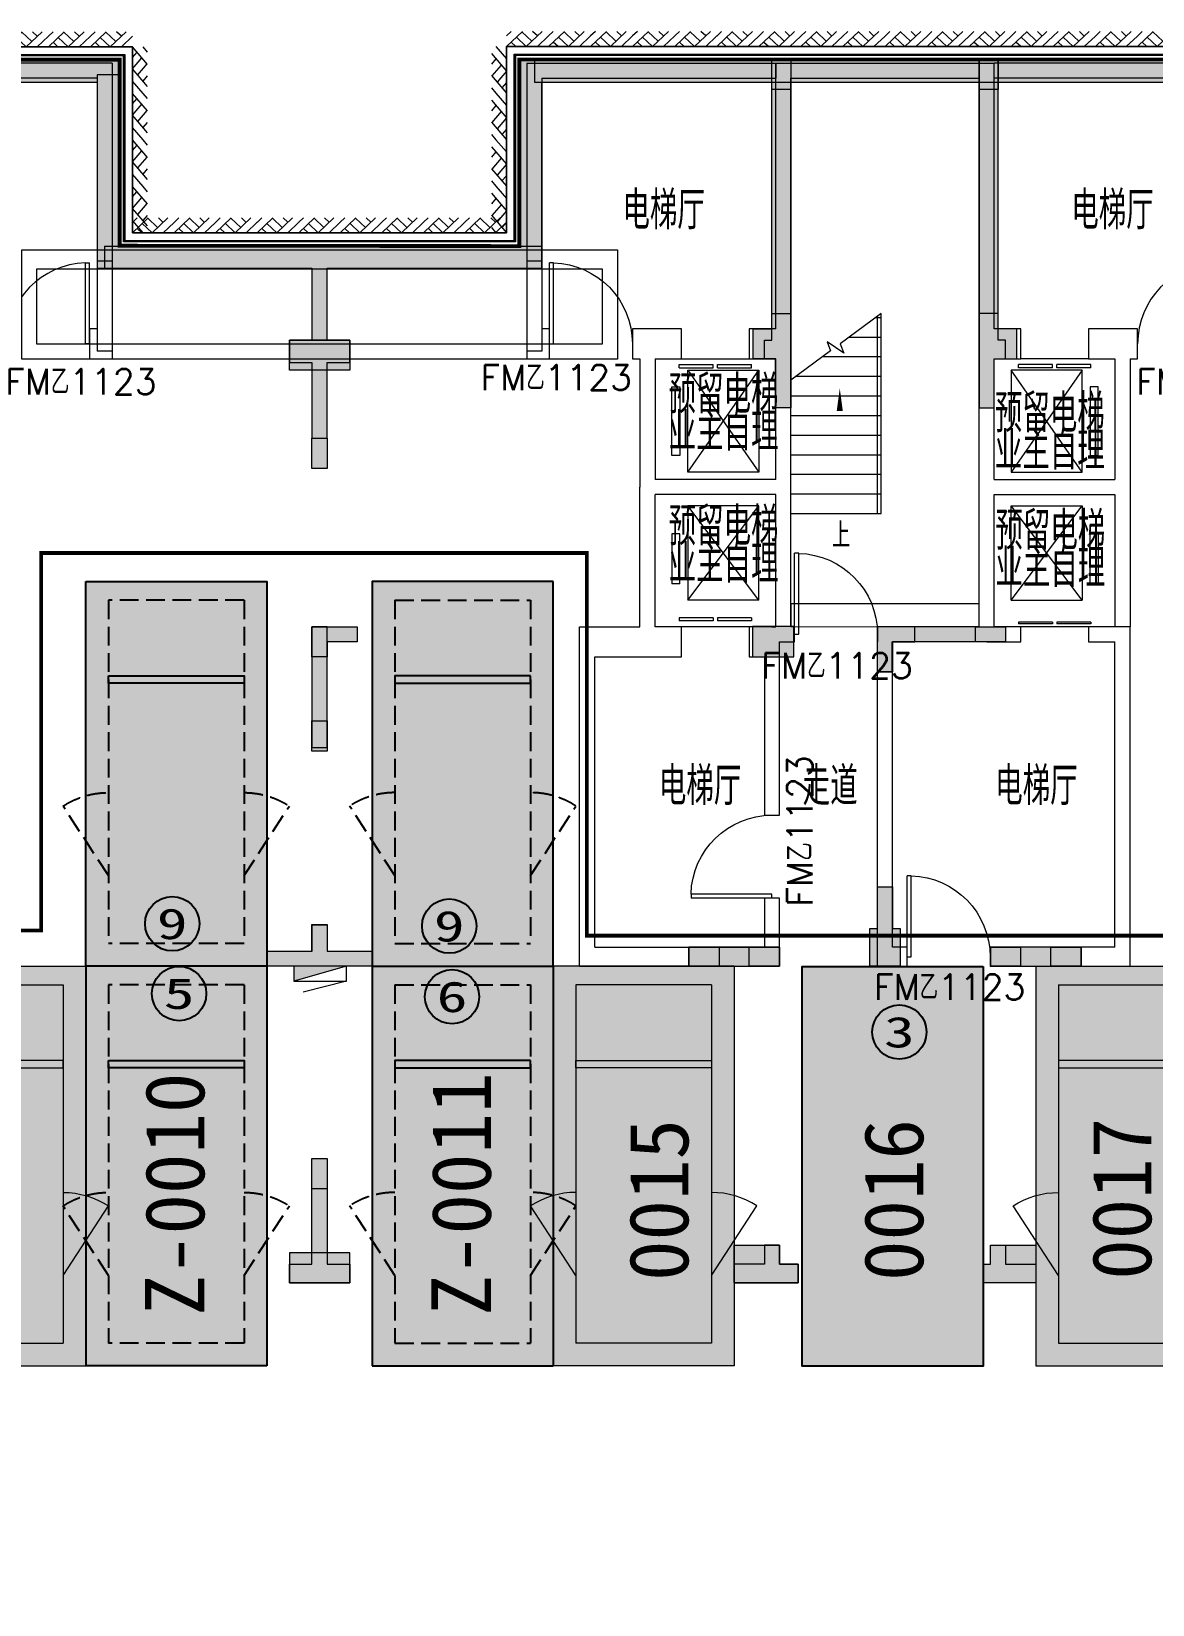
# Model space of a CAD drawing. Extents: x -264757 to 86229, y 4049843 to 4347093.
# Drawn here: x -22309 to -7440, y 4298849 to 4319703 of the extents above; entities that cross this region are included whole.
import ezdxf
from ezdxf.enums import TextEntityAlignment as Align

# ---------------------------------------------------------------- set-up
doc = ezdxf.new("R2010")
doc.units = 0
doc.header["$LTSCALE"] = 1000
doc.header["$MEASUREMENT"] = 0
doc.linetypes.add('AX-01DK-PB01$1$A-001-车位参照B1$0$A-001-车位参照B1$0$A-001-车位参照B1$0$A-H4-001-基本图形$0$A-001-车位B1$0$DASH', pattern=[0.35, 0.25, -0.1])
doc.linetypes.add('DASH', pattern=[0.35, 0.25, -0.1])
doc.layers.add('AX-01DK-PB01$0$AX-001DK-01-PB01-02$0$A-3-WinF(Text)', color=8, linetype='Continuous', plot=False)
for name, color, linetype in [('不利因素1-紧邻消火栓', 7, 'Continuous'), ('不利因素3-紧邻房间出入口', 7, 'Continuous'), ('不利因素5-单面靠墙', 7, 'Continuous'), ('不利因素6-双面靠墙', 7, 'Continuous'), ('不可售车位', 255, 'Continuous'), ('子母车位', 7, 'Continuous'), ('普通车位', 7, 'Continuous')]:
    doc.layers.add(name, color=color, linetype=linetype)
doc.layers.add('无关图层', color=8, linetype='Continuous', lineweight=0)
doc.layers.add('车位归属楼栋范围线', color=7, linetype='Continuous', true_color=0x19e6c7)
doc.styles.add('AX-01DK-PB01$0$AX-001DK-01-PB01-02$0$_TCH_WINDOW', font='SIMPLEX', dxfattribs={"bigfont": 'GBCBIG'})
doc.styles.add('AX-01DK-PB01$0$AX-001DK-01-PP01$0$AX-001DK-01-PP01$0$_TCH_DIM', font='SIMPLEX', dxfattribs={"bigfont": 'GBCBIG'})
doc.styles.add('AX-01DK-PB01$0$Standard', font='gbenor.shx', dxfattribs={"bigfont": 'gbcbig.shx'})
doc.styles.add('AX-ACK-BIANH1$0$黑体', font='simhei.ttf')
doc.styles.add('SX-ACK-PB01-WNC-ALL$0$黑体', font='simhei.ttf')
doc.styles.add('黑体', font='simhei.ttf')

# ---------------------------------------------------------------- blocks, each defined once
blk = doc.blocks.new('A$C7e5eb487')
at = {"layer": '普通车位', "true_color": 0xf18f8e}
h = blk.add_hatch(color=11, dxfattribs=at)
h.dxf.hatch_style = 1
h.paths.add_polyline_path([(2400, 0), (2400, -5300), (0, -5300), (0, 0)])
blk = doc.blocks.new('普通车位')
at = {"layer": '无关图层'}
for p, q in [((-2.253, 3.186), (0.077, 3.764)), ((1.352, -1.38), (0.077, 3.764)), ((-1.889, 2.967), (-0.142, 3.4)), ((1.001, -1.21), (-0.142, 3.4)), ((-0.977, -1.958), (-2.253, 3.186)), ((-0.746, -1.643), (-1.889, 2.967)), ((-0.746, -1.643), (1.001, -1.21)), ((-0.977, -1.958), (1.352, -1.38))]:
    blk.add_line(p, q, dxfattribs=at)
for points in [[(0.074, 2.527), (0.879, 1.777)], [(-1.673, 2.094), (-2.033, 1.054)]]:
    blk.add_lwpolyline(points, dxfattribs=at)
blk.add_lwpolyline([(0.76, -0.239), (-0.987, -0.673), (-1.011, -0.575), (0.736, -0.142)], close=True, dxfattribs=at)
for centre, start, end in [((0.074, 2.527), 283.9287, 316.9845), ((-1.673, 2.094), 250.873, 283.9287)]:
    blk.add_arc(centre, 1.1, start, end, dxfattribs=at)
at = {"layer": '普通车位', "xscale": -0.0009999999999999812, "yscale": 0.0009999999999999812, "zscale": 0.0009999999999999812, "rotation": 13.92873520577783}
blk.add_blockref('A$C7e5eb487', (0.077, 3.764), dxfattribs=at)
blk = doc.blocks.new('A$C741380cb')
at = {"layer": '子母车位', "true_color": 0x0617f9}
h = blk.add_hatch(color=5, dxfattribs=at)
h.dxf.hatch_style = 1
h.paths.add_polyline_path([(2400, 0), (2400, -10400), (0, -10400), (0, 0)])
blk = doc.blocks.new('子母车位1')
at = {"layer": '子母车位', "color": 8, "linetype": 'AX-01DK-PB01$1$A-001-车位参照B1$0$A-001-车位参照B1$0$A-001-车位参照B1$0$A-H4-001-基本图形$0$A-001-车位B1$0$DASH'}
for p, q in [((330318, -478521), (332118, -478521)), ((330318, -478521), (330318, -483071, 0)), ((332118, -478521), (332118, -483071, 0)), ((330318, -483071, 0), (332118, -483071, 0)), ((330318, -483621, 0), (332118, -483621, 0)), ((330318, -483621, 0), (330318, -488371)), ((332118, -483621, 0), (332118, -488371)), ((330318, -488371), (332118, -488371))]:
    blk.add_line(p, q, dxfattribs=at)
at = {"layer": '子母车位', "color": 83}
for p, q in [((330018, -483371, 0), (330018, -488671)), ((330018, -483371, 0), (332418, -483371, 0)), ((332418, -483371, 0), (332418, -488671)), ((330018, -488671), (332418, -488671))]:
    blk.add_line(p, q, dxfattribs=at)
blk.add_lwpolyline([(332418, -478271), (330018, -478271), (330018, -483371), (332418, -483371)], close=True, dxfattribs=at)
at = {"layer": '子母车位'}
blk.add_lwpolyline([(332118, -479521), (330318, -479521), (330318, -479621), (332118, -479621)], close=True, dxfattribs=at)
at = {"layer": '子母车位', "linetype": 'AX-01DK-PB01$1$A-001-车位参照B1$0$A-001-车位参照B1$0$A-001-车位参照B1$0$A-H4-001-基本图形$0$A-001-车位B1$0$DASH'}
for points in [[(330318, -482171), (329718, -481249)], [(332118, -482171), (332718, -481249)]]:
    blk.add_lwpolyline(points, dxfattribs=at)
at = {"layer": '子母车位', "elevation": 0}
blk.add_lwpolyline([(332118, -484621), (330318, -484621), (330318, -484721), (332118, -484721)], close=True, dxfattribs=at)
at = {"layer": '子母车位', "linetype": 'AX-01DK-PB01$1$A-001-车位参照B1$0$A-001-车位参照B1$0$A-001-车位参照B1$0$A-H4-001-基本图形$0$A-001-车位B1$0$DASH', "elevation": 0}
for points in [[(330318, -487471), (329718, -486549)], [(332118, -487471), (332718, -486549)]]:
    blk.add_lwpolyline(points, dxfattribs=at)
at = {"layer": '子母车位', "linetype": 'AX-01DK-PB01$1$A-001-车位参照B1$0$A-001-车位参照B1$0$A-001-车位参照B1$0$A-H4-001-基本图形$0$A-001-车位B1$0$DASH'}
for centre, start, end in [((330318, -482171, 0), 89.9997, 123.0554), ((332118, -482171, 0), 56.9439, 89.9997), ((330318, -487471), 89.9997, 123.0554), ((332118, -487471), 56.9439, 89.9997)]:
    blk.add_arc(centre, 1100, start, end, dxfattribs=at)
at = {"layer": '子母车位', "rotation": 179.9996583709065}
blk.add_blockref('A$C741380cb', (332418, -488671), dxfattribs=at)
blk = doc.blocks.new('20200722.21175556')
at = {"layer": '不利因素1-紧邻消火栓', "true_color": 0x3c6a45}
h = blk.add_hatch(color=97, dxfattribs=at)
h.dxf.hatch_style = 1
edge = h.paths.add_edge_path()
edge.add_arc((360, 360), 360, 0, 360)
at = {"layer": '不利因素1-紧邻消火栓'}
blk.add_circle((360, 360), 360, dxfattribs=at)
at = {"layer": '不利因素1-紧邻消火栓', "style": '黑体', "width": 1.390625}
blk.add_text('9', height=407, dxfattribs=at).set_placement((156, 156), (564, 156), align=Align.FIT)
blk = doc.blocks.new('SX-ACK-PB01-WNC-ALL$0$20200722.21182536')
at = {"layer": '不利因素3-紧邻房间出入口', "true_color": 0xe4d218}
h = blk.add_hatch(color=52, dxfattribs=at)
h.dxf.hatch_style = 1
edge = h.paths.add_edge_path()
edge.add_arc((360, 360), 360, 0, 360)
at = {"layer": '不利因素3-紧邻房间出入口'}
blk.add_circle((360, 360), 360, dxfattribs=at)
at = {"layer": '不利因素3-紧邻房间出入口', "style": 'SX-ACK-PB01-WNC-ALL$0$黑体', "width": 1.390625}
blk.add_text('3', height=407, dxfattribs=at).set_placement((156, 156), (564, 156), align=Align.FIT)
blk = doc.blocks.new('SX-ACK-PB01-WNC-ALL$0$20200722.21183209')
at = {"layer": '不利因素5-单面靠墙', "true_color": 0x6d711d}
h = blk.add_hatch(color=66, dxfattribs=at)
h.dxf.hatch_style = 1
edge = h.paths.add_edge_path()
edge.add_arc((360, 360), 360, 0, 360)
at = {"layer": '不利因素5-单面靠墙'}
blk.add_circle((360, 360), 360, dxfattribs=at)
at = {"layer": '不利因素5-单面靠墙', "style": 'SX-ACK-PB01-WNC-ALL$0$黑体', "width": 1.390625}
blk.add_text('5', height=407, dxfattribs=at).set_placement((156, 156), (564, 156), align=Align.FIT)
blk = doc.blocks.new('SX-ACK-PB01-WNC-ALL$0$20200722.21183455')
at = {"layer": '不利因素6-双面靠墙', "true_color": 0xf2b47b}
h = blk.add_hatch(color=31, dxfattribs=at)
h.dxf.hatch_style = 1
edge = h.paths.add_edge_path()
edge.add_arc((360, 360), 360, 0, 360)
at = {"layer": '不利因素6-双面靠墙'}
blk.add_circle((360, 360), 360, dxfattribs=at)
at = {"layer": '不利因素6-双面靠墙', "style": 'SX-ACK-PB01-WNC-ALL$0$黑体', "width": 1.390625}
blk.add_text('6', height=407, dxfattribs=at).set_placement((156, 156), (564, 156), align=Align.FIT)
blk = doc.blocks.new('销控车位')
at = {"layer": '不可售车位', "true_color": 0x757b8a}
h = blk.add_hatch(color=8, dxfattribs=at)
h.dxf.hatch_style = 1
h.paths.add_polyline_path([(2400, 0), (2400, -5300), (0, -5300), (0, 0)])
at = {"layer": '不可售车位', "color": 8, "true_color": 0x757b8a}
blk.add_lwpolyline([(2400, 0), (2400, -5300), (0, -5300), (0, 0)], close=True, dxfattribs=at)
blk = doc.blocks.new('AX-01DK-PB01$1$$LinePat$素土夯实')
at = {"layer": '无关图层'}
for p, q in [((0, -210), (210, 0)), ((120, -300), (420, 0)), ((420, 0), (608, -188)), ((495, -300), (795, 0)), ((615, 0), (705, -90)), ((210, -210), (300, -300)), ((315, -105), (502, -293)), ((705, -300), (795, -210))]:
    blk.add_line(p, q, dxfattribs=at)
blk = doc.blocks.new('AX-01DK-PB01$0$$DorLib2D$00000001')
at = {"layer": '无关图层'}
for p, q in [((0.45, 0.975), (0.5, 0.975)), ((0.45, 0), (0.45, 0.975)), ((0.5, 0), (0.5, 0.975)), ((0.5, 0), (0.45, 0))]:
    blk.add_line(p, q, dxfattribs=at)
at = {"layer": '无关图层', "lineweight": 13}
blk.add_arc((0.475, 0), 0.975, 91.4693, 180, dxfattribs=at)
blk = doc.blocks.new('AX-01DK-PB01$0$AX-001DK-01-PP01$0$AX-001DK-01-PP01$0$$DORLIB2D$00000127')
at = {"layer": '无关图层'}
for points in [[(-0.533, 0.795), (-0.533, 0.69)], [(-0.033, 0.795), (-0.533, 0.795)], [(-0.033, 0.795), (-0.033, 0.69)], [(0.533, 0.795), (0.033, 0.795)], [(0.033, 0.795), (0.033, 0.69)], [(0.533, 0.795), (0.533, 0.69)], [(-0.033, 0.69), (-0.533, 0.69)], [(0.5, 0.5), (-0.5, 0.5)], [(0.533, 0.69), (0.033, 0.69)]]:
    blk.add_lwpolyline(points, dxfattribs=at)
blk = doc.blocks.new('PX-03CK-XHS$1$$TWTSYS$00000508')
at = {"layer": '无关图层'}
for p, q in [((-0.5, 0.5), (0.324, 1.224)), ((-0.5, 0.5), (-0.5, -0.5)), ((-0.5, -0.5), (0.5, 0.5)), ((0.5, 0.5), (-0.5, 0.5)), ((0.5, -0.5), (0.5, 0.5)), ((-0.5, -0.5), (0.5, -0.5))]:
    blk.add_line(p, q, dxfattribs=at)
blk.add_solid([(0.5, -0.5), (0.5, 0.5), (-0.5, -0.5)], dxfattribs=at)

msp = doc.modelspace()

# ---------------------------------------------------------------- hatches: boundary and pattern name
at = {"layer": '无关图层'}
h = msp.add_hatch(dxfattribs=at)
h.set_pattern_fill('钢筋混凝土', color=256, scale=100)
h.set_pattern_definition([(45, (462911.33, 3918381.05), (-176.7767, 176.7767), []), (50, (462911.33, 3918381.05), (717.2602, -62.75213), [75, -825]), (355, (462911.3, 3918381.05), (-138.7513, 752.1921), [60, -660]), (100.4514, (462971.1, 3918375.8), (578.5094, 689.43954), [63.7402, -701.1421]), (46.1842, (462911.3, 3918581.05), (1067.241, -165.519), [112.5, -1237.5]), (96.6356, (463000.3, 3918567.3), (934.6627, 974.1179), [95.6103, -1051.713]), (351.1842, (462911.3, 3918581), (934.662, 974.1186), [90, -990]), (21, (463011.33, 3918531.05), (596.90705, -402.6189), [75, -825]), (326, (463011.3, 3918531.05), (243.3153, 725.15005), [60, -660]), (71.4514, (463061.1, 3918497.5), (840.2226, 322.5305), [63.7402, -701.1421]), (37.5, (462911.33, 3918381.05), (12.15986, 332.89385), [0, -652, 0, -670, 0, -662.5]), (7.5, (462911.33, 3918381.05), (263.06954, 394.41171), [0, -382, 0, -637, 0, -252.5]), (327.5, (462688.33, 3918381.05), (533.82244, -22.55487), [0, -250, 0, -780, 0, -1035]), (317.5, (462588.33, 3918381.05), (583.18617, 100.10498), [0, -325, 0, -518, 0, -735])])
h.paths.add_polyline_path([(26911, 4316863), (24162.1, 4316863), (24162.1, 4319332.6), (14461, 4319332.6), (14461, 4316863), (9161.7, 4316863), (9161.7, 4319332.6), (-539.4, 4319332.6), (-539.4, 4316863), (-6137.2, 4316863), (-6137.2, 4319332.6), (-15838.3, 4319332.6), (-15838.3, 4316863), (-21139, 4316863), (-21139, 4319332.6), (-30840.1, 4319332.6), (-30840.1, 4316863), (-36137.9, 4316863), (-36137.9, 4319332.6), (-45839, 4319332.6), (-45839, 4316863), (-48589, 4316863), (-48589, 4315612.6), (-48288.5, 4315612.6), (-48288.5, 4316563), (-45539, 4316563), (-45539, 4319032.6), (-36437.9, 4319032.6), (-36437.9, 4316563), (-33589, 4316563), (-33589, 4315612.8), (-33388.3, 4315612.8), (-33388.3, 4316563), (-30540.1, 4316563), (-30540.1, 4319032.6), (-21439, 4319032.6), (-21439, 4316563), (-18588.7, 4316563), (-18588.7, 4315612.6), (-18388.8, 4315612.6), (-18388.8, 4316563), (-15538.3, 4316563), (-15538.3, 4319032.6), (-6437.2, 4319032.6), (-6437.2, 4316563), (-3289.4, 4316563.2), (-3289.4, 4315613), (-3089.6, 4315613), (-3089.6, 4316563.2), (-239.4, 4316563), (-239.4, 4319032.6), (8861.7, 4319032.6), (8861.9, 4316563), (11710.1, 4316562.8), (11710.1, 4315612.8), (11909.9, 4315612.6), (11909.9, 4316562.8), (14761.2, 4316563), (14761, 4319032.6), (23862.1, 4319032.6), (23862.1, 4316563), (26611.1, 4316563), (26611.1, 4315617.7), (26911.1, 4315617.7)])
for points in [[(-30638.8, 4319029.1), (-21438.8, 4319029.1), (-21138.9, 4319329.1), (-30638.8, 4319329.1)], [(-15538.8, 4319032.6), (-15838.8, 4319332.6), (-15839, 4316858), (-15539, 4316558)], [(-15638.8, 4319032.6), (-6438.8, 4319032.6), (-6138.9, 4319332.6), (-15638.8, 4319332.6)], [(-12238.8, 4319332.6), (-12239.2, 4318932.6), (-12489.1, 4318932.6), (-12488.7, 4319332.6)], [(-9488.5, 4319332.6), (-9488.8, 4318932.6), (-9738.7, 4318932.6), (-9738.4, 4319332.6)], [(-21438.9, 4319129.1), (-21438.7, 4316558), (-21138.7, 4316858), (-21138.9, 4319129.1)], [(-21338.7, 4316558), (-15539, 4316558), (-15539, 4316858), (-21338.7, 4316858)], [(-12738.3, 4315762.9), (-12489.2, 4315761.6), (-12489.2, 4315962.9), (-12238.3, 4315962.9), (-12238.3, 4314712.6), (-12439, 4314712.6), (-12439, 4315362.4), (-12738.3, 4315362.9)], [(-9239.9, 4315762.9), (-9489, 4315761.6), (-9489, 4315962.9), (-9739.9, 4315962.9), (-9739.9, 4314712.6), (-9539.2, 4314712.6), (-9539.2, 4315362.4), (-9239.9, 4315362.9)], [(-18888.3, 4315612.6), (-18087.9, 4315612.6), (-18087.9, 4315212.6), (-18888.3, 4315212.6)], [(-18387.8, 4314311.6), (-18388.1, 4313911.6), (-18589.2, 4313911.6), (-18588.8, 4314311.6)], [(-17988.7, 4311812.6), (-17988.7, 4311612.6), (-18388.3, 4311612.6), (-18388.5, 4311412.6), (-18589.6, 4311412.6), (-18589.2, 4311812.6)], [(-12747.9, 4311813), (-12747.9, 4311413), (-12197.9, 4311413), (-12197.9, 4311813)], [(-10893.1, 4311212.6), (-10893.1, 4311612.6), (-10593.1, 4311612.6), (-10593.1, 4311812.6), (-11093.1, 4311812.6), (-11093.1, 4311212.6)], [(-9389, 4311612.6), (-9789, 4311612.6), (-9789, 4311812.6), (-9389, 4311812.6)], [(-18388.5, 4310562.6), (-18388.8, 4310162.6), (-18589.9, 4310162.6), (-18589.5, 4310562.6)], [(-11189, 4307812.6), (-11089, 4307812.6), (-11089, 4308362.6), (-10889, 4308362.6), (-10889, 4307812.6), (-10789, 4307812.6), (-10789, 4307312.6), (-11189, 4307312.6)], [(-19187.9, 4307511.6), (-18587.9, 4307511.6), (-18587.9, 4307861.6), (-18387.9, 4307861.6), (-18387.9, 4307511.6), (-17787.9, 4307511.6), (-17787.9, 4307311.6), (-19187.9, 4307311.6)], [(-13589.7, 4307562.6), (-13189.7, 4307563.1), (-13189.7, 4307312.1), (-13589.7, 4307311.5)], [(-12789, 4307562.6), (-12389, 4307563.1), (-12389, 4307312.1), (-12789, 4307311.5)], [(-9589.7, 4307562.6), (-9189.7, 4307563.1), (-9189.7, 4307312.1), (-9589.7, 4307311.5)], [(-8789, 4307562.6), (-8389, 4307563.1), (-8389, 4307312.1), (-8789, 4307311.5)], [(-18387.6, 4304761.6), (-18387.9, 4304361.6), (-18589, 4304361.6), (-18588.6, 4304761.6)], [(-12989.1, 4303612.6), (-12389.1, 4303612.6), (-12389.1, 4303362.6), (-12138.7, 4303362.6), (-12138.7, 4303112.6), (-12989.1, 4303112.6)], [(-9588.7, 4303612.6), (-8988.7, 4303612.6), (-8988.7, 4303112.6), (-9588.7, 4303112.6), (-9688.7, 4303112.6), (-9688.6, 4303362.6), (-9588.7, 4303362.6)], [(-18088.3, 4303512.6), (-18888.5, 4303512.6), (-18888.5, 4303112.6), (-18088.3, 4303112.6)]]:
    msp.add_hatch(color=256, dxfattribs=at).paths.add_polyline_path(points)
h = msp.add_hatch(color=256, dxfattribs=at)
h.dxf.hatch_style = 1
h.paths.add_polyline_path([(-12588.3, 4315362.4), (-12588.3, 4315612.4), (-12489.2, 4315612.4), (-12489.2, 4319332.6), (-12239.2, 4319332.6), (-12238.3, 4315612.4), (-12238.3, 4314712.4), (-12438.3, 4314712.4), (-12438.3, 4315362.4)])
h = msp.add_hatch(color=256, dxfattribs=at)
h.dxf.hatch_style = 1
h.paths.add_polyline_path([(-9389.4, 4315362.4), (-9389.4, 4315612.4), (-9488.5, 4315612.4), (-9488.5, 4319332.6), (-9738.5, 4319332.6), (-9739.4, 4315612.4), (-9739.4, 4314712.4), (-9539.4, 4314712.4), (-9539.4, 4315362.4)])
h = msp.add_hatch(color=256, dxfattribs=at)
h.dxf.hatch_style = 1
h.paths.add_polyline_path([(-18588.7, 4314312.6), (-18388.7, 4314312.6), (-18388.7, 4315312.6), (-18087.9, 4315312.6), (-18087.9, 4315612.6), (-18888.3, 4315612.6), (-18888.3, 4315312.6), (-18588.7, 4315312.6)])
h = msp.add_hatch(color=256, dxfattribs=at)
h.dxf.hatch_style = 1
h.paths.add_polyline_path([(-18589.4, 4310212.6), (-18389.4, 4310212.6), (-18389.4, 4311812.6), (-18589.4, 4311812.6)])
h = msp.add_hatch(color=256, dxfattribs=at)
h.dxf.hatch_style = 1
h.paths.add_polyline_path([(-11087.9, 4311812.9), (-9389, 4311812.6), (-9389, 4311612.6), (-10889, 4311612.6), (-10889, 4311212.6), (-11089, 4311212.6), (-11089, 4311612.6)])
h = msp.add_hatch(color=256, dxfattribs=at)
h.dxf.hatch_style = 1
h.paths.add_polyline_path([(-19188.5, 4307512.6), (-18588.5, 4307512.6), (-18588.5, 4307862.6), (-18388.5, 4307862.6), (-18388.5, 4307512.6), (-17788.5, 4307512.6), (-17788.5, 4307312.6), (-19188.5, 4307312.6)])
h = msp.add_hatch(color=256, dxfattribs=at)
h.dxf.hatch_style = 1
h.paths.add_polyline_path([(-12389, 4307562.6), (-13589.7, 4307562.6), (-13589.7, 4307311.5), (-12389, 4307311.5)])
h = msp.add_hatch(color=256, dxfattribs=at)
h.dxf.hatch_style = 1
h.paths.add_polyline_path([(-8389, 4307563.1), (-9589.7, 4307563.1), (-9589.7, 4307311.5), (-8389, 4307311.5)])
h = msp.add_hatch(color=256, dxfattribs=at)
h.dxf.hatch_style = 1
h.paths.add_polyline_path([(-18888.5, 4303362.6), (-18588.5, 4303362.6), (-18588.5, 4304762.6), (-18388.5, 4304762.6), (-18388.5, 4303362.6), (-18088.5, 4303362.6), (-18088.5, 4303112.6), (-18888.5, 4303112.6)])
h = msp.add_hatch(color=256, dxfattribs=at)
h.dxf.hatch_style = 1
h.paths.add_polyline_path([(-12138.7, 4303112.6), (-12138.7, 4303362.6), (-12388.7, 4303362.6), (-12388.7, 4303612.6), (-12588.7, 4303612.6), (-12588.7, 4303362.6), (-12988.7, 4303362.6), (-12988.7, 4303112.6), (-12588.7, 4303112.6)])
h = msp.add_hatch(color=256, dxfattribs=at)
h.dxf.hatch_style = 1
h.paths.add_polyline_path([(-9688.7, 4303112.6), (-9688.7, 4303362.6), (-9588.7, 4303362.6), (-9588.7, 4303612.6), (-9388.7, 4303612.6), (-9388.7, 4303362.6), (-8988.7, 4303362.6), (-8988.7, 4303112.6), (-9388.7, 4303112.6)])

# ---------------------------------------------------------------- linework, layer by layer
for p, q in [((-20969.2, 4319499.1), (-31010.5, 4319499.1)), ((-31010.5, 4319499.1), (-20969.2, 4319499.1)), ((-20969.4, 4317032.3), (-20969.2, 4319499.1)), ((-20969.2, 4319499.1), (-20969.4, 4317032.3)), ((-5967.5, 4319502.6), (-16009.2, 4319503.1)), ((-16009.2, 4319503.1), (-16009.2, 4317033.8)), ((-16009.2, 4317033.8), (-16009.2, 4319503.1)), ((-16009.2, 4319503.1), (-5967.5, 4319502.6)), ((-30910.5, 4319399.1), (-21069.2, 4319399.1)), ((-30900.5, 4319389.1), (-21079.2, 4319389.1)), ((-21089.2, 4319379.1), (-30890.5, 4319379.1)), ((-30638.8, 4319329.1), (-21138.9, 4319329.1)), ((-21238.5, 4319282.6), (-24538.8, 4319282.6)), ((-21238.5, 4319282.6), (-21238.5, 4315362.6)), ((-21089.4, 4316912.2), (-21089.2, 4319379.1)), ((-21079.2, 4319389.1), (-21079.4, 4316922.2)), ((-21069.2, 4319399.1), (-21069.4, 4316932.2)), ((-15909.2, 4316933.8), (-15909.2, 4319403.1)), ((-15909.2, 4319403.1), (-6067.5, 4319402.6)), ((-15899.2, 4316923.8), (-15899.2, 4319393.1)), ((-15899.2, 4319393.1), (-6077.5, 4319392.6)), ((-6087.5, 4319382.6), (-15889.2, 4319383.1)), ((-15889.2, 4319383.1), (-15889.2, 4316913.8)), ((-15838.8, 4319332.6), (-15839, 4316858)), ((-15738.8, 4319282.6), (-15738.8, 4315362.6)), ((-15738.8, 4319282.6), (-12438.8, 4319282.6)), ((-15638.8, 4319332.6), (-6138.9, 4319332.6)), ((-15638.8, 4319332.6), (-15638.8, 4319032.6)), ((-12438.8, 4319282.6), (-9538.8, 4319282.6)), ((-12438.8, 4315762.6), (-12438.8, 4319282.6)), ((-12438.8, 4319282.6), (-12438.8, 4319082.6)), ((-6238.5, 4319282.6), (-9538.8, 4319282.6)), ((-9538.8, 4319082.6), (-9538.8, 4319282.6)), ((-9538.8, 4315762.6), (-9538.8, 4319282.6)), ((-30638.8, 4319029.1), (-21438.8, 4319029.1)), ((-21438.5, 4319082.6), (-24538.8, 4319082.6)), ((-21438.9, 4319129.1), (-21438.7, 4316558)), ((-21138.9, 4319129.1), (-21438.9, 4319129.1)), ((-21438.5, 4319082.6), (-21438.5, 4315762.6)), ((-21138.9, 4319129.1), (-21138.7, 4316858)), ((-15638.8, 4319032.6), (-6438.8, 4319032.6)), ((-15538.8, 4319032.6), (-15539, 4316558)), ((-15538.8, 4319082.6), (-15538.8, 4315762.6)), ((-15538.8, 4319082.6), (-12438.8, 4319082.6)), ((-12238.8, 4319082.6), (-9738.8, 4319082.6)), ((-12238.8, 4315462.6), (-12238.8, 4319082.6)), ((-9738.8, 4315462.6), (-9738.8, 4319082.6)), ((-6438.5, 4319082.6), (-9538.8, 4319082.6)), ((-21069.4, 4316932.2), (-15909.2, 4316933.8)), ((-16009.2, 4317033.8), (-20969.4, 4317032.3)), ((-20969.4, 4317032.3), (-16009.2, 4317033.8)), ((-21338.7, 4316858), (-15539, 4316858)), ((-21338.7, 4316858), (-21338.7, 4316558)), ((-15889.2, 4316913.8), (-21089.4, 4316912.2)), ((-21079.4, 4316922.2), (-15899.2, 4316923.8)), ((-15539, 4316858), (-15539, 4316558)), ((-21438.7, 4316658), (-21438.7, 4315464.2)), ((-21238.7, 4316658), (-21438.7, 4316658)), ((-21338.7, 4316558), (-15539, 4316558)), ((-21238.7, 4316658), (-21238.7, 4315464.2)), ((-15739, 4316658), (-15739, 4315464.2)), ((-15539, 4316658), (-15739, 4316658)), ((-15539, 4316658), (-15539, 4315464.2)), ((-11038.8, 4315964.6), (-11582.6, 4315564)), ((-11109.4, 4315912.6), (-11038.8, 4315912.6)), ((-11088.8, 4313312.6), (-11088.8, 4315927.8)), ((-11038.8, 4313312.6), (-11038.8, 4315964.6)), ((-21438.5, 4315762.6), (-21538.7, 4315762.6)), ((-21538.7, 4315762.6), (-21538.7, 4315362.6)), ((-15439, 4315762.6), (-15538.8, 4315762.6)), ((-15439, 4315362.6), (-15439, 4315762.6)), ((-14138.8, 4315762.6), (-14339, 4315762.6)), ((-14339, 4315762.6), (-14339, 4315362.6)), ((-13688.8, 4315762.6), (-14138.8, 4315762.6)), ((-13688.8, 4315362.6), (-13688.8, 4315762.6)), ((-12438.8, 4315762.6), (-12788.8, 4315762.6)), ((-12788.8, 4315762.6), (-12788.8, 4315362.6)), ((-9188.8, 4315762.6), (-9538.8, 4315762.6)), ((-9188.8, 4315362.6), (-9188.8, 4315762.6)), ((-7838.5, 4315762.6), (-8288.8, 4315762.6)), ((-8288.8, 4315762.6), (-8288.8, 4315362.6)), ((-7638.7, 4315762.6), (-7838.5, 4315762.6)), ((-7638.7, 4315362.6), (-7638.7, 4315762.6)), ((-21238.7, 4315564.2), (-15739, 4315564.2)), ((-11711.2, 4315469.3), (-12238.8, 4315080.6)), ((-11533.4, 4315438.3), (-11757.3, 4315587.3)), ((-11757.3, 4315587.3), (-11711.2, 4315469.3)), ((-11582.6, 4315564), (-11533.4, 4315438.3)), ((-11462.4, 4315652.6), (-11038.8, 4315652.6)), ((-21538.7, 4315362.6), (-21238.5, 4315362.6)), ((-21238.7, 4315464.2), (-21438.7, 4315464.2)), ((-21438.7, 4315364.2), (-15539, 4315364.2)), ((-15539, 4315464.2), (-15739, 4315464.2)), ((-15738.8, 4315362.6), (-15439, 4315362.6)), ((-14339, 4315362.6), (-14238.8, 4315362.6)), ((-14238.8, 4315362.6), (-14238.8, 4313662.6)), ((-14038.8, 4315362.6), (-14038.8, 4313762.6)), ((-14038.8, 4315362.6), (-13688.8, 4315362.6)), ((-12788.8, 4315362.6), (-12438.8, 4315362.6)), ((-12438.8, 4313762.6), (-12438.8, 4315362.6)), ((-12238.8, 4313662.6), (-12238.8, 4315462.6)), ((-11815.3, 4315392.6), (-11038.8, 4315392.6)), ((-9738.8, 4313662.6), (-9738.8, 4315462.6)), ((-9538.8, 4313762.6), (-9538.8, 4315362.6)), ((-9538.8, 4315362.6), (-9188.8, 4315362.6)), ((-8288.8, 4315362.6), (-7938.5, 4315362.6)), ((-7938.5, 4315362.6), (-7938.5, 4313762.6)), ((-7738.5, 4315362.6), (-7738.5, 4313662.6)), ((-7738.5, 4315362.6), (-7638.7, 4315362.6)), ((-12238.8, 4313312.6), (-12238.8, 4315080.6)), ((-12168.3, 4315132.6), (-11038.8, 4315132.6)), ((-12238.8, 4314872.6), (-11038.8, 4314872.6)), ((-12238.8, 4314612.6), (-11038.8, 4314612.6)), ((-12238.8, 4314352.6), (-11038.8, 4314352.6)), ((-12238.8, 4314092.6), (-11038.8, 4314092.6)), ((-12238.8, 4313832.6), (-11038.8, 4313832.6)), ((-14238.8, 4311812.6), (-14238.8, 4313662.6)), ((-12438.8, 4313762.6), (-14038.8, 4313762.6)), ((-12238.8, 4311812.6), (-12238.8, 4313662.6)), ((-9738.8, 4311812.6), (-9738.8, 4313662.6)), ((-9538.8, 4313762.6), (-7938.5, 4313762.6)), ((-7738.5, 4313662.6), (-7738.5, 4311812.6)), ((-12438.8, 4313562.6), (-14038.8, 4313562.6)), ((-14038.8, 4311812.6), (-14038.8, 4313562.6)), ((-12663.8, 4313412.6), (-13603.8, 4313412.6)), ((-13603.8, 4313412.6), (-13603.8, 4312162.6)), ((-13603.8, 4312162.6), (-12663.8, 4313412.6)), ((-12663.8, 4312162.6), (-13603.8, 4313412.6)), ((-12663.8, 4312162.6), (-12663.8, 4313412.6)), ((-12438.8, 4311812.6), (-12438.8, 4313562.6)), ((-12238.8, 4313572.6), (-11038.8, 4313572.6)), ((-9538.8, 4313562.6), (-7938.5, 4313562.6)), ((-9538.8, 4311812.6), (-9538.8, 4313562.6)), ((-9313.8, 4312162.6), (-9313.8, 4313412.6)), ((-9313.8, 4313412.6), (-8373.8, 4313412.6)), ((-8373.8, 4312162.6), (-9313.8, 4313412.6)), ((-9313.8, 4312162.6), (-8373.8, 4313412.6)), ((-8373.8, 4313412.6), (-8373.8, 4312162.6)), ((-7938.5, 4313562.6), (-7938.5, 4311812.6)), ((-12238.8, 4313312.6), (-11038.8, 4313312.6)), ((-13708.8, 4313042.6), (-13813.8, 4313042.6)), ((-13813.8, 4313042.6), (-13813.8, 4312382.6)), ((-13708.8, 4312382.6), (-13708.8, 4313042.6)), ((-8268.8, 4312382.6), (-8268.8, 4313042.6)), ((-8268.8, 4313042.6), (-8163.8, 4313042.6)), ((-8163.8, 4313042.6), (-8163.8, 4312382.6)), ((-13708.8, 4312382.6), (-13813.8, 4312382.6)), ((-8163.8, 4312382.6), (-8268.8, 4312382.6)), ((-15038.8, 4307312.6), (-15038.8, 4311812.6)), ((-15038.8, 4311812.6), (-14238.8, 4311812.6)), ((-13688.8, 4311812.6), (-14038.8, 4311812.6)), ((-13688.8, 4311412.6), (-13688.8, 4311812.6)), ((-12489, 4311812.6), (-12788.8, 4311812.6)), ((-12788.8, 4311812.6), (-12788.8, 4311412.6)), ((-12489, 4311812.6), (-12438.8, 4311812.6)), ((-12188.5, 4311812.6), (-12238.8, 4311812.6)), ((-12188.5, 4311612.6), (-12188.5, 4311812.6)), ((-10988.5, 4311812.6), (-11088.5, 4311812.6)), ((-11088.5, 4311812.6), (-11088.5, 4311612.6)), ((-9738.8, 4311812.6), (-10988.5, 4311812.6)), ((-9188.8, 4311812.6), (-9538.8, 4311812.6)), ((-9188.8, 4311612.6), (-9188.8, 4311812.6)), ((-7738.7, 4311812.6), (-8288.8, 4311812.6)), ((-8288.8, 4311812.6), (-8288.8, 4311612.6)), ((-7738.5, 4311812.6), (-7938.5, 4311812.6)), ((-7738.7, 4307312.6), (-7738.7, 4311812.6)), ((-12389, 4309312.6), (-12389, 4311612.6)), ((-12389, 4311612.6), (-12338.8, 4311612.6)), ((-12338.8, 4311612.6), (-12188.5, 4311612.6)), ((-11088.5, 4307312.6), (-11088.5, 4311612.6)), ((-9638.8, 4311612.6), (-10888.5, 4311612.6)), ((-10888.5, 4307562.6), (-10888.5, 4311612.6)), ((-9638.8, 4311612.6), (-9188.8, 4311612.6)), ((-8288.8, 4311612.6), (-7938.7, 4311612.6)), ((-7938.7, 4307562.6), (-7938.7, 4311612.6)), ((-14838.8, 4307562.6), (-14838.8, 4311412.6)), ((-14838.8, 4311412.6), (-14138.8, 4311412.6)), ((-14138.8, 4311412.6), (-13688.8, 4311412.6)), ((-12788.8, 4311412.6), (-12589, 4311412.6)), ((-12589, 4311412.6), (-12589, 4309312.6)), ((-12589, 4309312.6), (-12389, 4309312.6)), ((-12389, 4308212.6), (-12589, 4308212.6)), ((-12589, 4308212.6), (-12589, 4307562.6)), ((-12389, 4307312.6), (-12389, 4308212.6)), ((-14838.8, 4307562.6), (-12589, 4307562.6)), ((-10695.2, 4307562.6), (-10888.5, 4307562.6)), ((-10695.2, 4307312.6), (-10695.2, 4307562.6)), ((-7938.7, 4307562.6), (-9595.2, 4307562.6)), ((-9595.2, 4307562.6), (-9595.2, 4307312.6)), ((-15038.8, 4307312.6), (-12389, 4307312.6)), ((-11088.5, 4307312.6), (-10695.2, 4307312.6)), ((-9595.2, 4307312.6), (-7738.7, 4307312.6))]:
    msp.add_line(p, q, dxfattribs=at)
for points in [[(9161.7, 4319332.6), (-539.4, 4319332.6), (-539.4, 4316863), (-6137.2, 4316863), (-6137.2, 4319332.6), (-15838.3, 4319332.6), (-15838.3, 4316863), (-21139, 4316863), (-21139, 4319332.6), (-30840.1, 4319332.6)], [(-30540.1, 4319032.6), (-21439, 4319032.6), (-21439, 4316563), (-18588.7, 4316563), (-18588.7, 4315612.6), (-18388.8, 4315612.6), (-18388.8, 4316563), (-15538.3, 4316563), (-15538.3, 4319032.6), (-6437.2, 4319032.6), (-6437.2, 4316563), (-3289.4, 4316563.2), (-3289.4, 4315613), (-3089.6, 4315613), (-3089.6, 4316563.2), (-239.4, 4316563), (-239.4, 4319032.6), (8861.7, 4319032.6)], [(-21538.7, 4315358), (-22438.5, 4315358), (-22438.5, 4316808), (-14538.8, 4316808), (-14538.8, 4315358), (-21538.7, 4315358)], [(-13603.8, 4313862.6), (-12663.8, 4315212.6)], [(-13603.8, 4315212.6), (-12663.8, 4313862.6)], [(-8373.8, 4313862.6), (-9313.8, 4315212.6)], [(-8373.8, 4315212.6), (-9313.8, 4313862.6)], [(-12663.8, 4312162.6), (-13603.8, 4312162.6)], [(-9313.8, 4312162.6), (-8373.8, 4312162.6)], [(-9738.8, 4311813.6), (-9738.8, 4312113.6), (-12238.8, 4312113.6), (-12238.8, 4311813.6), (-9738.8, 4311812.6), (-9738.8, 4312113.6)]]:
    msp.add_lwpolyline(points, dxfattribs=at)
for points in [[(-12588.3, 4315362.4), (-12588.3, 4315612.4), (-12489.2, 4315612.4), (-12489.2, 4319332.6), (-12239.2, 4319332.6), (-12238.3, 4315612.4), (-12238.3, 4314712.4), (-12438.3, 4314712.4), (-12438.3, 4315362.4)], [(-12238.8, 4319332.6), (-12239.2, 4318932.6), (-12489.1, 4318932.6), (-12488.7, 4319332.6)], [(-9389.4, 4315362.4), (-9389.4, 4315612.4), (-9488.5, 4315612.4), (-9488.5, 4319332.6), (-9738.5, 4319332.6), (-9739.4, 4315612.4), (-9739.4, 4314712.4), (-9539.4, 4314712.4), (-9539.4, 4315362.4)], [(-9488.5, 4319332.6), (-9488.8, 4318932.6), (-9738.7, 4318932.6), (-9738.4, 4319332.6)], [(-22238.5, 4315558), (-22238.5, 4316558), (-14738.8, 4316558), (-14738.8, 4315558)], [(-12738.3, 4315762.9), (-12489.2, 4315761.6), (-12489.2, 4315962.9), (-12238.3, 4315962.9), (-12238.3, 4314712.6), (-12439, 4314712.6), (-12439, 4315362.4), (-12738.3, 4315362.9)], [(-9239.9, 4315762.9), (-9489, 4315761.6), (-9489, 4315962.9), (-9739.9, 4315962.9), (-9739.9, 4314712.6), (-9539.2, 4314712.6), (-9539.2, 4315362.4), (-9239.9, 4315362.9)], [(-18888.3, 4315612.6), (-18087.9, 4315612.6), (-18087.9, 4315212.6), (-18888.3, 4315212.6)], [(-13603.8, 4315212.6), (-12663.8, 4315212.6), (-12663.8, 4313862.6), (-13603.8, 4313862.6)], [(-8373.8, 4315212.6), (-9313.8, 4315212.6), (-9313.8, 4313862.6), (-8373.8, 4313862.6)], [(-13813.8, 4314992.6), (-13708.8, 4314992.6), (-13708.8, 4314082.6), (-13813.8, 4314082.6)], [(-8163.8, 4314992.6), (-8268.8, 4314992.6), (-8268.8, 4314082.6), (-8163.8, 4314082.6)], [(-18387.8, 4314311.6), (-18388.1, 4313911.6), (-18589.2, 4313911.6), (-18588.8, 4314311.6)], [(-17988.7, 4311812.6), (-17988.7, 4311612.6), (-18388.3, 4311612.6), (-18388.5, 4311412.6), (-18589.6, 4311412.6), (-18589.2, 4311812.6)], [(-18589.4, 4310212.6), (-18389.4, 4310212.6), (-18389.4, 4311812.6), (-18589.4, 4311812.6)], [(-12747.9, 4311813), (-12747.9, 4311413), (-12197.9, 4311413), (-12197.9, 4311813)], [(-10893.1, 4311212.6), (-10893.1, 4311612.6), (-10593.1, 4311612.6), (-10593.1, 4311812.6), (-11093.1, 4311812.6), (-11093.1, 4311212.6)], [(-11087.9, 4311812.9), (-9389, 4311812.6), (-9389, 4311612.6), (-10889, 4311612.6), (-10889, 4311212.6), (-11089, 4311212.6), (-11089, 4311612.6)], [(-9389, 4311612.6), (-9789, 4311612.6), (-9789, 4311812.6), (-9389, 4311812.6)], [(-18388.5, 4310562.6), (-18388.8, 4310162.6), (-18589.9, 4310162.6), (-18589.5, 4310562.6)], [(-11189, 4307812.6), (-11089, 4307812.6), (-11089, 4308362.6), (-10889, 4308362.6), (-10889, 4307812.6), (-10789, 4307812.6), (-10789, 4307312.6), (-11189, 4307312.6)], [(-19188.5, 4307512.6), (-18588.5, 4307512.6), (-18588.5, 4307862.6), (-18388.5, 4307862.6), (-18388.5, 4307512.6), (-17788.5, 4307512.6), (-17788.5, 4307312.6), (-19188.5, 4307312.6)], [(-19187.9, 4307511.6), (-18587.9, 4307511.6), (-18587.9, 4307861.6), (-18387.9, 4307861.6), (-18387.9, 4307511.6), (-17787.9, 4307511.6), (-17787.9, 4307311.6), (-19187.9, 4307311.6)], [(-13589.7, 4307562.6), (-13189.7, 4307563.1), (-13189.7, 4307312.1), (-13589.7, 4307311.5)], [(-12389, 4307562.6), (-13589.7, 4307562.6), (-13589.7, 4307311.5), (-12389, 4307311.5)], [(-12789, 4307562.6), (-12389, 4307563.1), (-12389, 4307312.1), (-12789, 4307311.5)], [(-9589.7, 4307562.6), (-9189.7, 4307563.1), (-9189.7, 4307312.1), (-9589.7, 4307311.5)], [(-8389, 4307563.1), (-9589.7, 4307563.1), (-9589.7, 4307311.5), (-8389, 4307311.5)], [(-8789, 4307562.6), (-8389, 4307563.1), (-8389, 4307312.1), (-8789, 4307311.5)], [(-18888.5, 4303362.6), (-18588.5, 4303362.6), (-18588.5, 4304762.6), (-18388.5, 4304762.6), (-18388.5, 4303362.6), (-18088.5, 4303362.6), (-18088.5, 4303112.6), (-18888.5, 4303112.6)], [(-18387.6, 4304761.6), (-18387.9, 4304361.6), (-18589, 4304361.6), (-18588.6, 4304761.6)], [(-12989.1, 4303612.6), (-12389.1, 4303612.6), (-12389.1, 4303362.6), (-12138.7, 4303362.6), (-12138.7, 4303112.6), (-12989.1, 4303112.6)], [(-12138.7, 4303112.6), (-12138.7, 4303362.6), (-12388.7, 4303362.6), (-12388.7, 4303612.6), (-12588.7, 4303612.6), (-12588.7, 4303362.6), (-12988.7, 4303362.6), (-12988.7, 4303112.6), (-12588.7, 4303112.6)], [(-9688.7, 4303112.6), (-9688.7, 4303362.6), (-9588.7, 4303362.6), (-9588.7, 4303612.6), (-9388.7, 4303612.6), (-9388.7, 4303362.6), (-8988.7, 4303362.6), (-8988.7, 4303112.6), (-9388.7, 4303112.6)], [(-9588.7, 4303612.6), (-8988.7, 4303612.6), (-8988.7, 4303112.6), (-9588.7, 4303112.6), (-9688.7, 4303112.6), (-9688.6, 4303362.6), (-9588.7, 4303362.6)], [(-18088.3, 4303512.6), (-18888.5, 4303512.6), (-18888.5, 4303112.6), (-18088.3, 4303112.6)]]:
    msp.add_lwpolyline(points, close=True, dxfattribs=at)
at = {"layer": '无关图层', "ltscale": 0.5}
msp.add_lwpolyline([(-18588.7, 4314312.6), (-18388.7, 4314312.6), (-18388.7, 4315312.6), (-18087.9, 4315312.6), (-18087.9, 4315612.6), (-18888.3, 4315612.6), (-18888.3, 4315312.6), (-18588.7, 4315312.6)], close=True, dxfattribs=at)
at = {"layer": '无关图层'}
msp.add_lwpolyline([(-11588.8, 4313312.6, 0, 0, 0), (-11588.8, 4314972.6, 0, 80, 0), (-11588.8, 4314672.6, 0, 0, 0)], format="xyseb", dxfattribs=at)
at = {"layer": '车位归属楼栋范围线', "linetype": 'DASH', "ltscale": 5, "const_width": 50}
for points in [[(9161.7, 4319332.6), (-538.8, 4319333.1), (-539.4, 4316863), (-6138.7, 4316862.7), (-6138.7, 4319332.6), (-15838.3, 4319332.6), (-15839, 4316858), (-21139, 4316863), (-21138.9, 4319329.1), (-30840.1, 4319332.6), (-30840.1, 4316863), (-36138.7, 4316863.6), (-36137.9, 4319332.6), (-45838.8, 4319326.8), (-45838.8, 4316856.5), (-48589, 4316863), (-48589, 4309268.3), (-51895.1, 4309268.3), (-51895.1, 4301825.7), (-49289.6, 4301825.7), (-49289.6, 4290078)], [(-56090.2, 4296158), (-56090.2, 4312805.1), (-52862.3, 4312805.1), (-52862.3, 4309828.9), (-48777.9, 4309828.9), (-48777.9, 4312559.6), (-45038.8, 4312559.6), (-45038.8, 4307562.6), (-36938.4, 4307562.6), (-36938.4, 4312684.1), (-30040.1, 4312684.1), (-30040.1, 4307786), (-22180.7, 4307786), (-22180.7, 4312789.5), (-14943.1, 4312789.5), (-14943.1, 4307715.7), (-7136.3, 4307715.7), (-7136.3, 4312856.2), (390.6, 4312856.2), (390.6, 4307878.3), (8352.1, 4307878.3), (8352.1, 4312829.7), (15349.9, 4312829.7)]]:
    msp.add_lwpolyline(points, dxfattribs=at)

# ---------------------------------------------------------------- block references
at = {"layer": '不利因素1-紧邻消火栓'}
for p in [(-20802.4, 4307514.2, 0), (-17128, 4307482.8, 0)]:
    msp.add_blockref('20200722.21175556', p, dxfattribs=at)
at = {"layer": '不利因素3-紧邻房间出入口'}
msp.add_blockref('SX-ACK-PB01-WNC-ALL$0$20200722.21182536', (-11158.6, 4306078.6, 0), dxfattribs=at)
at = {"layer": '不利因素5-单面靠墙'}
msp.add_blockref('SX-ACK-PB01-WNC-ALL$0$20200722.21183209', (-20710.4, 4306589, 0), dxfattribs=at)
at = {"layer": '不利因素6-双面靠墙'}
msp.add_blockref('SX-ACK-PB01-WNC-ALL$0$20200722.21183455', (-17091, 4306547.1, 0), dxfattribs=at)
at = {"layer": '不可售车位'}
msp.add_blockref('销控车位', (-12088.8, 4307307.8), dxfattribs=at)
at = {"layer": '子母车位', "xscale": -1, "rotation": 359.9996583709064}
msp.add_blockref('子母车位1', (310832.1, 4790681.7), dxfattribs=at)
at = {"layer": '子母车位', "rotation": 0.0003416290935707719}
msp.add_blockref('子母车位1', (-347809.8, 4790681.7), dxfattribs=at)
at = {"layer": '无关图层'}
for name, p, xscale, yscale, zscale, rotation in [('AX-01DK-PB01$1$$LinePat$素土夯实', (-22084.9, 4319499.1), 0.7016964147142947, 0.6666666666666666, 0.6666666666666666, 180.0000137257234), ('AX-01DK-PB01$1$$LinePat$素土夯实', (-21527, 4319499.1), 0.7016964147142947, 0.6666666666666666, 0.6666666666666666, 180.0000137257234), ('AX-01DK-PB01$1$$LinePat$素土夯实', (-20969.2, 4319499.1), 0.7016964147142947, 0.6666666666666666, 0.6666666666666666, 180.0000137257234), ('AX-01DK-PB01$1$$LinePat$素土夯实', (-15451.3, 4319503.1), 0.701723742230235, 0.6666666666666666, 0.6666666666666666, 179.9970003951508), ('AX-01DK-PB01$1$$LinePat$素土夯实', (-14893.4, 4319503.1), 0.701723742230235, 0.6666666666666666, 0.6666666666666666, 179.9970003951508), ('AX-01DK-PB01$1$$LinePat$素土夯实', (-14335.6, 4319503), 0.701723742230235, 0.6666666666666666, 0.6666666666666666, 179.9970003951508), ('AX-01DK-PB01$1$$LinePat$素土夯实', (-13777.7, 4319503), 0.701723742230235, 0.6666666666666666, 0.6666666666666666, 179.9970003951508), ('AX-01DK-PB01$1$$LinePat$素土夯实', (-13219.8, 4319503), 0.701723742230235, 0.6666666666666666, 0.6666666666666666, 179.9970003951508), ('AX-01DK-PB01$1$$LinePat$素土夯实', (-12661.9, 4319502.9), 0.701723742230235, 0.6666666666666666, 0.6666666666666666, 179.9970003951508), ('AX-01DK-PB01$1$$LinePat$素土夯实', (-12104.1, 4319502.9), 0.701723742230235, 0.6666666666666666, 0.6666666666666666, 179.9970003951508), ('AX-01DK-PB01$1$$LinePat$素土夯实', (-11546.2, 4319502.9), 0.701723742230235, 0.6666666666666666, 0.6666666666666666, 179.9970003951508), ('AX-01DK-PB01$1$$LinePat$素土夯实', (-10988.3, 4319502.8), 0.701723742230235, 0.6666666666666666, 0.6666666666666666, 179.9970003951508), ('AX-01DK-PB01$1$$LinePat$素土夯实', (-10430.5, 4319502.8), 0.701723742230235, 0.6666666666666666, 0.6666666666666666, 179.9970003951508), ('AX-01DK-PB01$1$$LinePat$素土夯实', (-9872.6, 4319502.8), 0.701723742230235, 0.6666666666666666, 0.6666666666666666, 179.9970003951508), ('AX-01DK-PB01$1$$LinePat$素土夯实', (-9314.7, 4319502.8), 0.701723742230235, 0.6666666666666666, 0.6666666666666666, 179.9970003951508), ('AX-01DK-PB01$1$$LinePat$素土夯实', (-8756.8, 4319502.7), 0.701723742230235, 0.6666666666666666, 0.6666666666666666, 179.9970003951508), ('AX-01DK-PB01$1$$LinePat$素土夯实', (-8199, 4319502.7), 0.701723742230235, 0.6666666666666666, 0.6666666666666666, 179.9970003951508), ('AX-01DK-PB01$1$$LinePat$素土夯实', (-7641.1, 4319502.7), 0.701723742230235, 0.6666666666666666, 0.6666666666666666, 179.9970003951508), ('AX-01DK-PB01$1$$LinePat$素土夯实', (-7083.2, 4319502.6), 0.701723742230235, 0.6666666666666666, 0.6666666666666666, 179.9970003951508), ('AX-01DK-PB01$1$$LinePat$素土夯实', (-20969.2, 4318882.4), 0.7757383516038641, 0.6666666666666666, 0.6666666666666666, 89.99620472679084), ('AX-01DK-PB01$1$$LinePat$素土夯实', (-16009.2, 4319503.1), 0.7765183220732982, 0.6666666666666666, 0.6666666666666666, 269.9999780625877), ('AX-01DK-PB01$1$$LinePat$素土夯实', (-20969.3, 4318265.7), 0.7757383516038641, 0.6666666666666666, 0.6666666666666666, 89.99620472679084), ('AX-01DK-PB01$1$$LinePat$素土夯实', (-16009.2, 4318885.8), 0.7765183220732982, 0.6666666666666666, 0.6666666666666666, 269.9999780625877), ('AX-01DK-PB01$1$$LinePat$素土夯实', (-20969.3, 4317649), 0.7757383516038641, 0.6666666666666666, 0.6666666666666666, 89.99620472679084), ('AX-01DK-PB01$1$$LinePat$素土夯实', (-16009.2, 4318268.4), 0.7765183220732982, 0.6666666666666666, 0.6666666666666666, 269.9999780625877), ('AX-01DK-PB01$1$$LinePat$素土夯实', (-20969.4, 4317032.3), 0.7757383516038641, 0.6666666666666666, 0.6666666666666666, 89.99620472679084), ('AX-01DK-PB01$1$$LinePat$素土夯实', (-16009.2, 4317651.1), 0.7765183220732982, 0.6666666666666666, 0.6666666666666666, 269.9999780625877), ('AX-01DK-PB01$1$$LinePat$素土夯实', (-20418.2, 4317032.4), 0.6932488543214443, 0.6666666666666666, 0.6666666666666666, 180.0175623699159), ('AX-01DK-PB01$1$$LinePat$素土夯实', (-19867.1, 4317032.6), 0.6932488543214443, 0.6666666666666666, 0.6666666666666666, 180.0175623699159), ('AX-01DK-PB01$1$$LinePat$素土夯实', (-19316, 4317032.8), 0.6932488543214443, 0.6666666666666666, 0.6666666666666666, 180.0175623699159), ('AX-01DK-PB01$1$$LinePat$素土夯实', (-18764.8, 4317032.9), 0.6932488543214443, 0.6666666666666666, 0.6666666666666666, 180.0175623699159), ('AX-01DK-PB01$1$$LinePat$素土夯实', (-18213.7, 4317033.1), 0.6932488543214443, 0.6666666666666666, 0.6666666666666666, 180.0175623699159), ('AX-01DK-PB01$1$$LinePat$素土夯实', (-17662.6, 4317033.3), 0.6932488543214443, 0.6666666666666666, 0.6666666666666666, 180.0175623699159), ('AX-01DK-PB01$1$$LinePat$素土夯实', (-17111.4, 4317033.4), 0.6932488543214443, 0.6666666666666666, 0.6666666666666666, 180.0175623699159), ('AX-01DK-PB01$1$$LinePat$素土夯实', (-16560.3, 4317033.6), 0.6932488543214443, 0.6666666666666666, 0.6666666666666666, 180.0175623699159), ('AX-01DK-PB01$1$$LinePat$素土夯实', (-16009.2, 4317033.8), 0.6932488543214443, 0.6666666666666666, 0.6666666666666666, 180.0175623699159), ('AX-01DK-PB01$0$AX-001DK-01-PP01$0$AX-001DK-01-PP01$0$$DORLIB2D$00000127', (-13238.8, 4315562.6), -900, -400, 400, 359.999999999911), ('AX-01DK-PB01$0$AX-001DK-01-PP01$0$AX-001DK-01-PP01$0$$DORLIB2D$00000127', (-8738.8, 4315562.6), -900, 400, 400, 180), ('AX-01DK-PB01$0$AX-001DK-01-PP01$0$AX-001DK-01-PP01$0$$DORLIB2D$00000127', (-13238.8, 4311612.6), 900, 400, 400, 7.180257954554965e-09), ('AX-01DK-PB01$0$AX-001DK-01-PP01$0$AX-001DK-01-PP01$0$$DORLIB2D$00000127', (-8738.8, 4311712.6), -900, -200, 200, 179.9999999925303)]:
    msp.add_blockref(name, p, dxfattribs=dict(at, xscale=xscale, yscale=yscale, zscale=zscale, rotation=rotation))
ref = msp.add_blockref('AX-01DK-PB01$0$$DorLib2D$00000001', (-22088.7, 4315562.6), dxfattribs=dict(at, xscale=-1100, yscale=-1100, zscale=400, rotation=180))
ref.add_attrib('A', 'FM乙1123', (-22658.7, 4314892.3), dxfattribs={"layer": 'AX-01DK-PB01$0$AX-001DK-01-PB01-02$0$A-3-WinF(Text)', "height": 337.59, "style": 'AX-01DK-PB01$0$AX-001DK-01-PB01-02$0$_TCH_WINDOW'})
ref = msp.add_blockref('AX-01DK-PB01$0$$DorLib2D$00000001', (-14889, 4315562.6), dxfattribs=dict(at, xscale=-1100, yscale=1100, zscale=400, rotation=359.9999999998932))
ref.add_attrib('A', 'FM乙1123', (-16354.3, 4314947.4), dxfattribs={"layer": 'AX-01DK-PB01$0$AX-001DK-01-PB01-02$0$A-3-WinF(Text)', "height": 337.59, "style": 'AX-01DK-PB01$0$AX-001DK-01-PB01-02$0$_TCH_WINDOW'})
ref = msp.add_blockref('AX-01DK-PB01$0$$DorLib2D$00000001', (-7088.7, 4315562.6), dxfattribs=dict(at, xscale=-1100, yscale=-1100, zscale=400, rotation=180))
ref.add_attrib('A', 'FM乙1123', (-7658.7, 4314892.3), dxfattribs={"layer": 'AX-01DK-PB01$0$AX-001DK-01-PB01-02$0$A-3-WinF(Text)', "height": 337.59, "style": 'AX-01DK-PB01$0$AX-001DK-01-PB01-02$0$_TCH_WINDOW'})
ref = msp.add_blockref('AX-01DK-PB01$0$$DorLib2D$00000001', (-11638.5, 4311712.6), dxfattribs=dict(at, xscale=1100, yscale=-1100, zscale=200, rotation=180))
ref.add_attrib('A', 'FM乙1123', (-12629.4, 4311127.4), dxfattribs={"layer": 'AX-01DK-PB01$0$AX-001DK-01-PB01-02$0$A-3-WinF(Text)', "height": 337.59, "style": 'AX-01DK-PB01$0$AX-001DK-01-PB01-02$0$_TCH_WINDOW'})
ref = msp.add_blockref('AX-01DK-PB01$0$$DorLib2D$00000001', (-12489, 4308762.6), dxfattribs=dict(at, xscale=-1100, yscale=1100, zscale=200, rotation=89.9999999998635))
ref.add_attrib('A', 'FM乙1123', (-11950.1, 4308101.5), dxfattribs={"layer": 'AX-01DK-PB01$0$AX-001DK-01-PB01-02$0$A-3-WinF(Text)', "height": 337.59, "rotation": 90, "style": 'AX-01DK-PB01$0$AX-001DK-01-PB01-02$0$_TCH_WINDOW'})
ref = msp.add_blockref('AX-01DK-PB01$0$$DorLib2D$00000001', (-10145.2, 4307437.6), dxfattribs=dict(at, xscale=1100, yscale=-1100, zscale=250, rotation=179.9999999995595))
ref.add_attrib('A', 'FM乙1123', (-11136.2, 4306867.3), dxfattribs={"layer": 'AX-01DK-PB01$0$AX-001DK-01-PB01-02$0$A-3-WinF(Text)', "height": 337.59, "rotation": 360, "style": 'AX-01DK-PB01$0$AX-001DK-01-PB01-02$0$_TCH_WINDOW'})
at = {"layer": '无关图层', "xscale": -700, "yscale": -200, "zscale": 700}
msp.add_blockref('PX-03CK-XHS$1$$TWTSYS$00000508', (-18478.6, 4307212.6), dxfattribs=at)
at = {"layer": '普通车位', "extrusion": (0, 0, -1), "zscale": -1000.000000000019}
for p, xscale, yscale, rotation in [((22569.2, 4305647.4), 1000.000000000019, 1000.000000000019, 166.0712647942222), ((14408.5, 4305647.4), -1000.000000000019, 1000.00000000002, 193.9287352057778), ((7569.2, 4305647.4), 1000.000000000019, 1000.000000000019, 166.0712647942222)]:
    msp.add_blockref('普通车位', p, dxfattribs=dict(at, xscale=xscale, yscale=yscale, rotation=rotation))

# ---------------------------------------------------------------- texts
at = {"layer": '无关图层'}
for s, height, style, p in [('电梯厅', 506.38, 'AX-01DK-PB01$0$Standard', (-14471.6, 4317079.4)), ('电梯厅', 506.38, 'AX-01DK-PB01$0$Standard', (-8519, 4317079.4)), ('预留电梯', 506.38, 'AX-01DK-PB01$0$Standard', (-13859, 4314640.1)), ('预留电梯', 506.38, 'AX-01DK-PB01$0$Standard', (-9532.5, 4314389.1)), ('业主自理', 506.38, 'AX-01DK-PB01$0$Standard', (-13859, 4314145.7)), ('业主自理', 506.38, 'AX-01DK-PB01$0$Standard', (-9532.5, 4313894.7)), ('预留电梯', 506.38, 'AX-01DK-PB01$0$Standard', (-13859, 4312890.1)), ('预留电梯', 506.38, 'AX-01DK-PB01$0$Standard', (-9525.1, 4312831.7)), ('上', 337.6, 'AX-01DK-PB01$0$AX-001DK-01-PP01$0$AX-001DK-01-PP01$0$_TCH_DIM', (-11693.1, 4312857.6)), ('业主自理', 506.38, 'AX-01DK-PB01$0$Standard', (-13859, 4312395.7)), ('业主自理', 506.38, 'AX-01DK-PB01$0$Standard', (-9525.1, 4312337.3)), ('电梯厅', 506.38, 'AX-01DK-PB01$0$Standard', (-13988.5, 4309446.5)), ('走道', 506.38, 'AX-01DK-PB01$0$Standard', (-12080.5, 4309446.5)), ('电梯厅', 506.38, 'AX-01DK-PB01$0$Standard', (-9527.4, 4309446.5))]:
    msp.add_text(s, height=height, dxfattribs=dict(at, style=style)).set_placement(p)
at = {"layer": '无关图层', "style": 'AX-ACK-BIANH1$0$黑体'}
for s, p in [('Z-0010', (-20016.1, 4302682.1)), ('Z-0011', (-16216.1, 4302682.1)), ('0015', (-13596.4, 4303138.9)), ('0016', (-10481.6, 4303138.9)), ('0017', (-7456.8, 4303155.2))]:
    msp.add_text(s, height=788.61, rotation=90, dxfattribs=at).set_placement(p)

doc.saveas('drawing.dxf')
